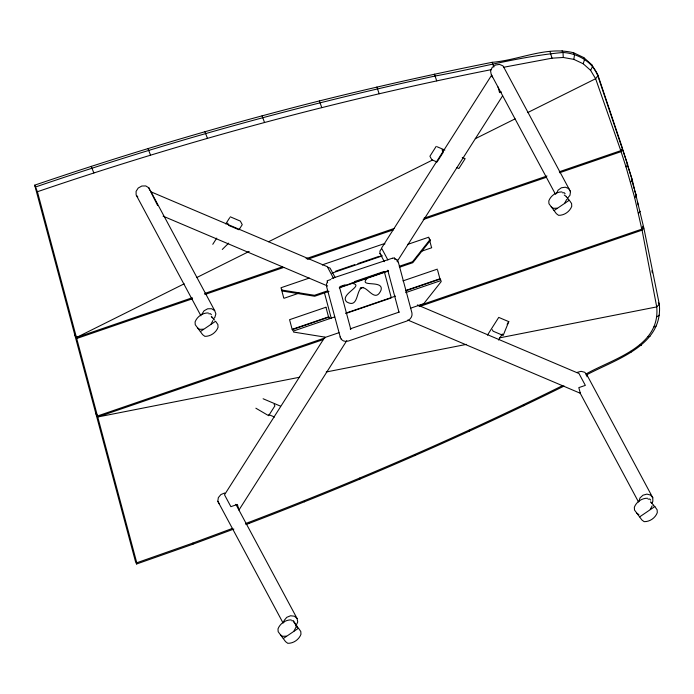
<?xml version="1.0" encoding="UTF-8"?>
<svg xmlns="http://www.w3.org/2000/svg" width="694" height="694" viewBox="0 0 694 694"><rect width="100%" height="100%" fill="white"/><g stroke="black" fill="none" stroke-linecap="round" stroke-linejoin="round"><path stroke-width="1.04" d="M585.753 374.118C612.507 358.867 660.549 347.139 656.724 306.904L642.08 230.139L643.85 228.04L642.896 226.261L643.329 228.378M586.144 375.098C614.624 359.666 663.473 346.115 659.3 304.258L643.85 228.04M245.841 524.603L248.842 523.493L248.86 522.33C355.536 481.619 460.417 436.144 562.782 385.517M136.614 563.996L136.77 562.782L97.733 416.999L95.824 413.433L135.66 562.218L136.614 563.996L192.871 544.226L192.949 543.038L232.594 528.351M559.286 171.765L620.8 150.65L595.626 78.726L590.611 70.363L583.203 63.77L573.869 59.38L574.511 54.531L573.556 52.753C546.299 45.995 519.164 60.144 492.167 62.313C434.279 73.816 376.677 86.689 319.405 100.925C223.39 125.085 128.399 153.218 34.7 185.168L74.536 333.953L76.453 337.51L192.29 297.743M283.135 623.108L217.812 501.276L218.332 497.641L220.909 494.553L224.743 492.974M283.907 622.24L284.167 620.427L286.752 617.33L290.578 615.76L294.438 616.211L297.101 618.528L297.726 621.989L296.104 625.494M555.504 194.32L491.205 74.397L490.58 70.935L492.193 67.431L495.533 65.002L499.541 64.412L502.942 65.852L504.651 68.871L570.485 191.648L569.974 195.283L567.388 198.371M638.888 501.589L639.963 497.988L642.956 495.204L646.921 494.111L650.582 495.065L652.794 497.763L652.846 501.346L651.787 503.011M583.203 63.77L584.6 59.285L583.645 57.507L573.556 52.753M327.438 281.799L326.492 284.158L326.579 286.527L340.381 337.501M487.44 335.133L498.734 317.392L508.789 321.66L503.15 335.454L493.096 331.185L492.298 329.702M556.414 193.713L558.028 190.208L561.368 187.779L565.376 187.198L568.776 188.638L570.485 191.648M590.611 70.363L592.615 66.416L591.661 64.629L583.645 57.507M211.019 324.15L212.911 320.507M293.944 631.115L295.826 627.471M564.734 203.134L566.616 199.49M650.278 509.457L652.16 505.822M212.78 244.314L216.736 238.103M225.767 223.919L229.723 217.708M201.919 314.148L204.036 310.817L207.662 308.795L211.635 308.726L214.698 310.626L215.877 313.896L214.802 317.505L213.301 318.902M436.188 146.373L429.916 156.228L431.824 159.793L437.055 162.014L443.327 152.16L442.052 149.783M324.792 337.249L224.509 494.796L230.876 506.663L237.4 504.434L238.918 510.081L346.74 340.702M397.107 261.577L502.612 95.841M507.097 324.324L508.789 321.66M498.483 340.034L502.352 333.97M381.362 248.851L379.939 251.072L379.956 253.457L384.363 261.681M430.046 239.56L412.54 261.742L399.258 266.288M441.28 281.495L423.765 303.677L410.484 308.223M620.8 150.65L622.57 148.559L598.037 75.446L591.661 64.629M559.555 172.763L621.061 151.648L622.839 149.557L632.312 180.145L643.59 227.042L641.811 229.141L418.335 305.854M641.811 229.141L634.689 197.747L625.997 166.872L627.766 164.773L622.214 148.785M630.534 182.244L632.312 180.145L627.116 164.018M634.689 197.747L636.459 195.647L634.672 190.763M638.445 213.379L640.224 211.288M222.271 249.467L228.656 243.134M360.169 288.383C366.545 283.412 374.639 304.631 381.015 290.196C384.216 279.222 357.419 288.036 367.404 278.181M656.654 317.002L659.222 315.171M200.384 331.558L215.582 321.253L217.881 324.549L218.046 327.334C216.068 332.643 210.551 336.495 204.86 336.338L202.631 334.673L195.248 324.731L195.083 321.947C197.061 316.638 202.579 312.786 208.269 312.942M554.09 210.542L569.288 200.236L571.596 203.533L571.752 206.318C569.774 211.627 564.257 215.478 558.566 215.322L556.345 213.657L548.954 203.715L548.798 200.93C550.767 195.621 556.293 191.77 561.975 191.926M283.299 638.523L298.498 628.217L300.797 631.514L300.962 634.299C298.984 639.608 293.467 643.459 287.776 643.303L285.555 641.638L278.164 631.696L277.999 628.911C279.977 623.602 285.503 619.751 291.185 619.907M639.642 516.874L654.841 506.559L657.14 509.864L657.296 512.64C655.327 517.958 649.801 521.81 644.119 521.654L641.889 519.98L634.507 510.047L634.342 507.262C636.32 501.953 641.837 498.092 647.528 498.249M184.17 283.82L76.453 337.51L37.415 191.726L34.7 185.168M196.784 277.531L249.189 251.41M268.595 241.738L432.596 159.984M475.295 138.705L515.087 118.874M527.7 112.584L595.626 78.726L598.037 75.446C592.086 61.575 577.729 53.403 563.025 52.475C519.98 56.448 477.923 68.255 435.424 75.958C300.138 105.089 166.612 142.253 35.654 186.946M248.842 523.493C355.987 482.608 461.31 436.908 564.109 386.046M653.722 327.134L656.047 326.128M245.806 523.458L248.86 522.33M192.871 544.226L233.852 529.045M136.77 562.782L192.949 543.038M501.424 91.972L499.559 92.614L498.049 86.967M204.591 293.527L282.501 266.782M306.08 258.688L394.244 228.421M423.973 218.22L546.985 175.99M325.044 337.874L97.464 416.001L95.555 412.436L74.805 334.95L76.713 338.507L192.559 298.741M204.86 294.525L283.794 267.424M307.373 259.33L393.481 229.775M423.21 219.564L546.23 177.343M309.307 278.06L281.001 287.741L283.681 297.726M407.543 244.444L428.771 237.183L431.451 247.168M335.653 271.181L354.851 264.614M357.878 263.581L379.089 256.32M331.914 273.132L382.446 255.843M331.689 278.502L392.622 258.133M330.856 279.509L327.126 280.784L327.629 282.666M392.57 258.394L394.435 257.752L394.938 259.634M283.985 298.299L299.14 293.111M420.633 251.54L431.755 247.741M327.742 290.751L314.46 295.297L282.276 290.118M339.999 286.561L345.109 284.809M354.304 281.669L383.929 271.528M329.017 291.359L314.712 296.251L282.536 291.072L281.564 289.268M339.236 287.863L388.276 271.085M399.51 267.242L412.791 262.696L430.306 240.514L429.334 238.71M351.155 283.273C366.606 284.913 338.637 294.325 346.731 301.925C359.301 309.229 355.58 287.793 363.196 287.368M402.962 280.897L437.333 269.142M405.686 290.491L440.048 278.736L441.02 280.541L405.643 292.642M405.634 290.881L440.005 279.127L437.593 270.139M334.708 316.915L293.25 331.099L292.278 329.294L328.67 316.846L329.641 318.65M345.855 313.107L395.511 296.112M345.872 313.462L390.323 298.264M338.967 332.695L325.686 337.232L293.51 332.053M350.21 328.843L399.25 312.066M323.265 339.574L97.733 416.999L299.652 377.224M419.627 306.496L642.08 230.139M37.415 191.726C185.758 141.099 337.405 100.11 491.179 69.669M577.122 372.418L581.078 371.325L584.747 372.279L586.959 374.977L652.794 497.763M326.215 371.993L466.498 344.371M499.446 337.883L656.724 306.904L659.3 304.258L658.346 302.48M503.766 67.249L552.025 58.183L563.25 57.472L573.869 59.38M648.109 336.642L649.983 336.408M562.53 192.819L564.153 192.672L565.15 193.765M208.825 313.835L210.438 313.688L211.436 314.781M648.083 499.151L649.697 499.003L650.694 500.088M291.74 620.8L293.354 620.653L297.448 626.934L295.635 625.945M557.109 208.191L553.387 208.313L551.21 206.829M203.403 329.208L199.672 329.329L197.495 327.846M286.318 636.172L282.588 636.294L280.419 634.81M640.206 344.883L641.438 345.317M327.794 267.181L330.066 268.127L335.141 277.444M437.151 146.781L444.871 150.06M462.247 157.434L465.145 158.666L458.873 168.521L456.938 167.696M230.287 216.823L240.341 221.091L242.249 224.648L238.988 229.775L228.933 225.507L227.658 223.13M417.398 304.926L578.978 373.519L585.346 385.387L578.813 387.625L580.323 393.272L407.777 320.029M163.073 216.146L327.637 286.006M263.104 398.755L280.471 406.129M268.795 414.604L274.512 417.033M255.86 408.202L268.639 415.689L274.911 405.834L274.113 404.342M214.698 310.626L148.863 187.848L145.801 185.94L141.828 186.018L138.201 188.039L136.085 191.37L136.137 194.953L200.948 315.831M564.231 195.04L566.408 196.523M567.839 199.247L569.288 200.236M650.504 501.857L651.952 502.846M653.384 505.57L654.841 506.559M636.754 513.152L638.931 514.636M211.245 316.551L212.694 317.54M296.321 626.734L298.498 628.217M395.112 258.636L397.055 260.016L398.46 262.61L411.95 313.011C412.696 316.577 410.076 319.856 406.84 321.044L348.57 340.98L345.907 341.413L343.417 340.901L341.474 339.531L340.069 336.937M566.157 196.714L568.239 198.961M651.059 502.508L653.783 505.284M211.8 317.193L214.533 319.977M295.366 624.695L297.448 626.934M136.692 195.621L137.794 196.975M379.956 253.457L381.422 255.262M293.415 621.572L295.609 624.496M217.812 501.276L219.53 504.286M621.616 146.772L622.57 148.559M562.071 50.697L563.025 52.475L563.25 57.472M549.943 51.46L552.025 58.183M492.167 62.313L493.842 67.049M434.47 74.18L436.691 80.868M579.846 392.552L638.541 502.005M376.868 87.045L379.167 93.725M319.405 100.925L321.764 107.587M397.055 260.016L397.358 260.58M398.148 262.037L398.46 262.61M387.903 259.99L381.535 248.114L491.682 75.091L492.185 76.973M262.08 115.803L264.509 122.439M333.649 278.546L327.29 266.678L150.745 191.735L157.616 205.493M350.487 328.748L350.791 329.32L339.557 287.377L388.041 270.79L387.738 270.226L398.972 312.161M341.17 338.967L341.474 339.531M204.921 131.669L207.428 138.288M147.961 148.525L150.537 155.126M91.209 166.36L93.855 172.936M235.856 504.312L297.101 618.528M630.516 351.329L630.967 352.283M148.863 187.848L149.748 190.303M597.083 73.668L621.277 145.757M621.061 151.648L625.997 166.872M523.415 404.741L523.727 405.764M631.358 178.367L634.125 188.699M384.485 272.343L391.329 297.917M324.445 292.851L331.333 318.572M76.713 338.507L97.464 416.001M635.504 193.869L636.259 196.992M637.508 202.206L638.263 205.337M469.239 430.107L469.491 431.156M651.909 270.721L652.334 272.837M414.674 454.553L414.856 455.637M359.735 478.079L359.856 479.19M304.458 500.678L304.51 501.814M586.959 374.977L586.985 376.764M384.988 243.88A7.07 5.908 -28.2 0 0 382.325 244.314L324.046 264.249A7.07 5.908 -28.2 0 0 322.372 265.039M360.325 288.678A2.455 2.047 -28.2 0 1 363.344 287.637M328.67 316.846L328.93 317.8L328.67 316.846M325.946 307.242L289.563 319.691L292.235 329.685L328.618 317.227L325.946 307.242"/></g></svg>
